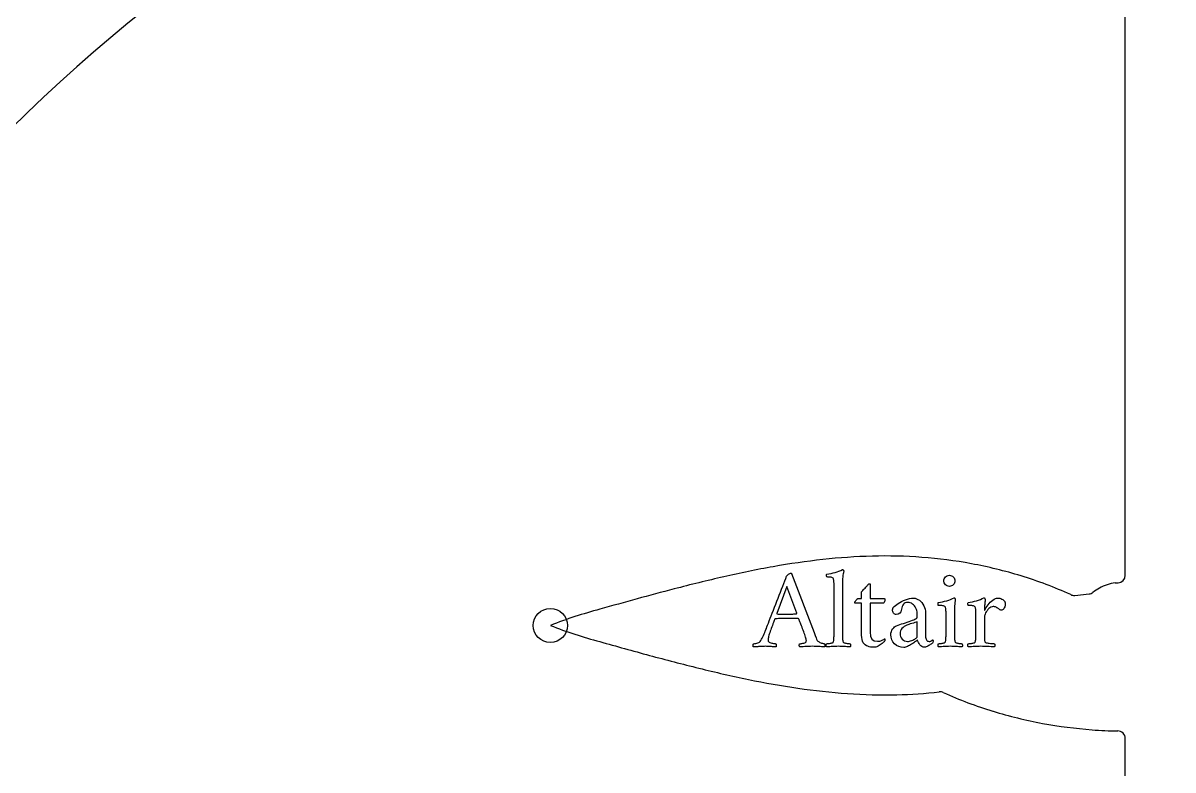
# Model space of a CAD drawing. Header units: millimetres. Extents: x -95 to 95, y -94 to 95.
# Drawn here: x -38.47 to -0.31, y 44.94 to 69.72 of the extents above; entities that cross this region are included whole.
import ezdxf

# ---------------------------------------------------------------- set-up
doc = ezdxf.new("R2010")
doc.units = ezdxf.units.MM
for name, color, linetype in [('CUT_INNER', 6, 'Continuous'), ('CUT_OUTER', 1, 'Continuous'), ('ENGRAVE', 7, 'Continuous'), ('TEXT', 5, 'Continuous')]:
    doc.layers.add(name, color=color, linetype=linetype)

msp = doc.modelspace()

# ---------------------------------------------------------------- linework, layer by layer
at = {"layer": 'CUT_INNER'}
for points in [[(-1.89, 51.402), (-1.89, 81.923)], [(-2.222, 51.146), (-2.124, 51.152)], [(-3.567, 50.735), (-3.091, 50.783)], [(-1.89, 30.365), (-1.89, 45.987)]]:
    msp.add_lwpolyline(points, dxfattribs=at)
for centre, radius, start, end in [((0, 27.004), 55.21, 92.2313, 191.3166), ((-9.195, 27.231), 24.843, 96.3093, 100.1412), ((-9.782, 32.514), 19.527, 91.4646, 96.3009), ((-9.86, 35.382), 16.659, 85.7895, 91.4474), ((-9.764, 36.762), 15.275, 79.549, 85.7682), ((-7.437, 17.401), 34.829, 100.1411, 102.9016), ((-9.665, 37.312), 14.716, 72.9472, 79.5389), ((-2.782, -2.953), 55.708, 102.8934, 104.6343), ((-9.343, 38.313), 13.665, 65.6123, 73.0068), ((-2.066, 49.737), 1.417, 96.3121, 118.8121), ((-2.14, 51.402), 0.25, 273.7474, 0), ((10.523, -53.993), 108.454, 104.62286, 105.97313), ((-3.593, 50.981), 0.247, 244.0147, 275.8549), ((-3.116, 51.032), 0.25, 275.7685, 307.4974), ((-2.111, 49.81), 1.331, 118.6308, 129.8042), ((-15.684, 36.34), 14.401, 104.6324, 111.5138), ((-15.687, 63.127), 14.392, 248.4851, 255.3655), ((14.153, 166.538), 122.019, 254.07625, 254.87799), ((1.942, 121.099), 74.967, 254.82795, 256.124), ((-5.66, 90.28), 43.225, 256.11, 258.3432), ((-8.525, 76.382), 29.035, 258.3392, 261.6318), ((-9.58, 69.227), 21.802, 261.6358, 265.9798), ((-9.859, 65.307), 17.872, 265.9927, 271.2634), ((-9.709, 60.983), 13.546, 271.033, 276.9912), ((-8.035, 47.291), 0.247, 64.0147, 95.8549), ((-2.285, 59.959), 13.665, 245.6123, 253.0068), ((-1.963, 60.961), 14.716, 252.9472, 259.5389), ((-1.864, 61.511), 15.275, 259.549, 265.7682), ((-2.111, 55.856), 9.619, 264.7534, 269.8282), ((-2.14, 45.987), 0.25, 360, 90.0443)]:
    msp.add_arc(centre, radius, start, end, dxfattribs=at)
at = {"layer": 'CUT_OUTER'}
msp.add_arc((0, 0), 94.5, 91.40671, 178.24265, dxfattribs=at)
at = {"layer": 'ENGRAVE'}
for centre, radius in [((0, 27.004), 62.336), ((-20.966, 49.737), 0.567)]:
    msp.add_circle(centre, radius, dxfattribs=at)
at = {"layer": 'TEXT'}
for points in [[(-11.553, 51.089), (-11.554, 51.111), (-11.554, 51.135), (-11.555, 51.16), (-11.555, 51.189), (-11.557, 51.216), (-11.561, 51.241), (-11.566, 51.262), (-11.572, 51.281), (-11.583, 51.3), (-11.6, 51.315), (-11.623, 51.326), (-11.653, 51.334), (-11.687, 51.339), (-11.722, 51.342), (-11.757, 51.344), (-11.794, 51.345), (-11.796, 51.348), (-11.798, 51.357), (-11.799, 51.371), (-11.8, 51.392), (-11.8, 51.413), (-11.799, 51.428), (-11.796, 51.438), (-11.791, 51.443), (-11.722, 51.452), (-11.653, 51.464), (-11.586, 51.479), (-11.52, 51.497), (-11.455, 51.518), (-11.392, 51.54), (-11.331, 51.564), (-11.271, 51.59), (-11.264, 51.588), (-11.257, 51.584), (-11.25, 51.578), (-11.243, 51.569), (-11.237, 51.559), (-11.233, 51.549), (-11.231, 51.539), (-11.23, 51.529), (-11.231, 51.524), (-11.235, 51.509), (-11.241, 51.483), (-11.251, 51.447), (-11.259, 51.401), (-11.266, 51.346), (-11.27, 51.282), (-11.271, 51.209), (-11.271, 49.462), (-11.271, 49.422), (-11.271, 49.383), (-11.27, 49.345), (-11.269, 49.308), (-11.268, 49.274), (-11.264, 49.243), (-11.259, 49.216), (-11.252, 49.191), (-11.246, 49.182), (-11.235, 49.174), (-11.219, 49.165), (-11.198, 49.158), (-11.174, 49.151), (-11.149, 49.145), (-11.123, 49.14), (-11.096, 49.137), (-11.071, 49.134), (-11.05, 49.133), (-11.032, 49.132), (-11.019, 49.131), (-11.014, 49.122), (-11.01, 49.111), (-11.007, 49.096), (-11.006, 49.078), (-11.006, 49.061), (-11.008, 49.047), (-11.012, 49.035), (-11.019, 49.026), (-11.074, 49.029), (-11.125, 49.033), (-11.174, 49.036), (-11.219, 49.039), (-11.263, 49.041), (-11.311, 49.043), (-11.361, 49.044), (-11.414, 49.045), (-11.466, 49.044), (-11.514, 49.043), (-11.561, 49.041), (-11.604, 49.039), (-11.649, 49.036), (-11.696, 49.033), (-11.747, 49.029), (-11.802, 49.026), (-11.809, 49.035), (-11.813, 49.047), (-11.815, 49.061), (-11.815, 49.078), (-11.814, 49.096), (-11.811, 49.111), (-11.807, 49.122), (-11.802, 49.131), (-11.789, 49.132), (-11.772, 49.133), (-11.751, 49.134), (-11.727, 49.137), (-11.701, 49.14), (-11.675, 49.145), (-11.65, 49.151), (-11.625, 49.158), (-11.603, 49.165), (-11.587, 49.174), (-11.577, 49.182), (-11.572, 49.191), (-11.566, 49.216), (-11.561, 49.243), (-11.557, 49.274), (-11.555, 49.308), (-11.555, 49.345), (-11.554, 49.383), (-11.554, 49.422), (-11.553, 49.462)], [(-13.835, 49.549), (-13.833, 49.555), (-13.826, 49.572), (-13.815, 49.601), (-13.799, 49.641), (-13.78, 49.692), (-13.757, 49.75), (-13.732, 49.817), (-13.703, 49.892), (-13.672, 49.973), (-13.639, 50.059), (-13.603, 50.149), (-13.566, 50.244), (-13.527, 50.341), (-13.488, 50.44), (-13.449, 50.541), (-13.41, 50.643), (-13.37, 50.744), (-13.332, 50.844), (-13.294, 50.941), (-13.257, 51.036), (-13.222, 51.127), (-13.188, 51.213), (-13.156, 51.293), (-13.127, 51.367), (-13.117, 51.383), (-13.103, 51.4), (-13.085, 51.417), (-13.061, 51.435), (-13.037, 51.452), (-13.017, 51.464), (-12.999, 51.471), (-12.984, 51.473), (-12.981, 51.473), (-12.978, 51.472), (-12.976, 51.472), (-12.975, 51.471), (-12.973, 51.47), (-12.971, 51.469), (-12.969, 51.467), (-12.965, 51.465), (-12.216, 49.5), (-12.179, 49.403), (-12.151, 49.331), (-12.132, 49.283), (-12.122, 49.259), (-12.11, 49.239), (-12.094, 49.221), (-12.074, 49.203), (-12.049, 49.188), (-12.021, 49.174), (-11.994, 49.162), (-11.967, 49.152), (-11.939, 49.144), (-11.915, 49.139), (-11.895, 49.135), (-11.88, 49.132), (-11.87, 49.131), (-11.863, 49.12), (-11.859, 49.107), (-11.858, 49.091), (-11.858, 49.073), (-11.86, 49.055), (-11.862, 49.041), (-11.864, 49.032), (-11.866, 49.026), (-11.919, 49.029), (-11.97, 49.033), (-12.017, 49.036), (-12.062, 49.039), (-12.107, 49.041), (-12.157, 49.043), (-12.211, 49.044), (-12.269, 49.045), (-12.33, 49.044), (-12.386, 49.043), (-12.437, 49.041), (-12.482, 49.039), (-12.527, 49.036), (-12.577, 49.033), (-12.633, 49.029), (-12.694, 49.026), (-12.701, 49.035), (-12.705, 49.047), (-12.707, 49.061), (-12.707, 49.078), (-12.706, 49.096), (-12.702, 49.111), (-12.697, 49.122), (-12.691, 49.131), (-12.671, 49.132), (-12.647, 49.135), (-12.618, 49.139), (-12.585, 49.144), (-12.552, 49.152), (-12.525, 49.16), (-12.503, 49.169), (-12.487, 49.18), (-12.481, 49.189), (-12.476, 49.201), (-12.473, 49.215), (-12.472, 49.233), (-12.474, 49.253), (-12.478, 49.279), (-12.486, 49.31), (-12.497, 49.348), (-12.51, 49.389), (-12.524, 49.434), (-12.541, 49.481), (-12.559, 49.53), (-12.578, 49.581), (-12.596, 49.63), (-12.615, 49.68), (-12.634, 49.728), (-12.652, 49.774), (-12.668, 49.815), (-12.683, 49.853), (-12.696, 49.886), (-12.707, 49.913), (-12.714, 49.933), (-12.719, 49.944), (-12.721, 49.948), (-12.721, 49.949), (-12.723, 49.95), (-12.725, 49.952), (-12.728, 49.956), (-12.732, 49.959), (-12.736, 49.961), (-12.739, 49.963), (-12.743, 49.963), (-12.773, 49.965), (-12.806, 49.966), (-12.843, 49.967), (-12.883, 49.967), (-12.923, 49.967), (-12.963, 49.967), (-13, 49.967), (-13.037, 49.967), (-13.046, 49.967), (-13.056, 49.967), (-13.065, 49.967), (-13.075, 49.967), (-13.084, 49.967), (-13.092, 49.967), (-13.101, 49.967), (-13.108, 49.967), (-13.163, 49.967), (-13.213, 49.967), (-13.259, 49.966), (-13.3, 49.965), (-13.343, 49.964), (-13.391, 49.962), (-13.444, 49.959), (-13.504, 49.956), (-13.506, 49.955), (-13.508, 49.954), (-13.511, 49.953), (-13.515, 49.95), (-13.518, 49.948), (-13.521, 49.946), (-13.522, 49.945), (-13.523, 49.944), (-13.524, 49.94), (-13.53, 49.926), (-13.538, 49.902), (-13.551, 49.869), (-13.566, 49.83), (-13.582, 49.787), (-13.6, 49.74), (-13.618, 49.69), (-13.638, 49.639), (-13.656, 49.59), (-13.672, 49.542), (-13.688, 49.496), (-13.704, 49.451), (-13.716, 49.41), (-13.725, 49.372), (-13.732, 49.338), (-13.736, 49.308), (-13.739, 49.281), (-13.74, 49.257), (-13.741, 49.237), (-13.737, 49.217), (-13.726, 49.199), (-13.708, 49.184), (-13.682, 49.171), (-13.653, 49.16), (-13.623, 49.151), (-13.593, 49.144), (-13.562, 49.139), (-13.534, 49.135), (-13.512, 49.133), (-13.495, 49.132), (-13.485, 49.131), (-13.481, 49.125), (-13.478, 49.116), (-13.476, 49.102), (-13.474, 49.084), (-13.472, 49.066), (-13.473, 49.05), (-13.474, 49.036), (-13.477, 49.026), (-13.512, 49.028), (-13.544, 49.03), (-13.573, 49.031), (-13.6, 49.033), (-13.625, 49.035), (-13.65, 49.037), (-13.676, 49.039), (-13.701, 49.041), (-13.729, 49.042), (-13.76, 49.044), (-13.796, 49.044), (-13.835, 49.045), (-13.875, 49.044), (-13.911, 49.044), (-13.944, 49.042), (-13.974, 49.041), (-14.002, 49.039), (-14.031, 49.037), (-14.059, 49.035), (-14.087, 49.033), (-14.117, 49.031), (-14.151, 49.03), (-14.189, 49.028), (-14.23, 49.026), (-14.234, 49.032), (-14.236, 49.041), (-14.237, 49.055), (-14.238, 49.073), (-14.237, 49.091), (-14.236, 49.107), (-14.234, 49.12), (-14.23, 49.131), (-14.21, 49.132), (-14.185, 49.135), (-14.153, 49.141), (-14.116, 49.148), (-14.078, 49.158), (-14.048, 49.17), (-14.025, 49.185), (-14.008, 49.203), (-13.981, 49.24), (-13.956, 49.279), (-13.933, 49.32), (-13.912, 49.363), (-13.893, 49.408), (-13.873, 49.454), (-13.854, 49.501), (-13.835, 49.549)], [(-7.909, 51.217), (-7.906, 51.253), (-7.896, 51.287), (-7.879, 51.318), (-7.855, 51.347), (-7.826, 51.371), (-7.795, 51.388), (-7.761, 51.398), (-7.725, 51.401), (-7.688, 51.398), (-7.655, 51.388), (-7.623, 51.371), (-7.595, 51.347), (-7.571, 51.318), (-7.554, 51.287), (-7.544, 51.253), (-7.54, 51.217), (-7.544, 51.181), (-7.554, 51.147), (-7.571, 51.116), (-7.595, 51.087), (-7.623, 51.063), (-7.655, 51.046), (-7.688, 51.036), (-7.725, 51.032), (-7.761, 51.036), (-7.795, 51.046), (-7.826, 51.063), (-7.855, 51.087), (-7.879, 51.116), (-7.896, 51.147), (-7.906, 51.181), (-7.909, 51.217)], [(-13.116, 51.029), (-13.451, 50.133), (-13.451, 50.132), (-13.45, 50.131), (-13.45, 50.128), (-13.449, 50.125), (-13.448, 50.122), (-13.447, 50.119), (-13.445, 50.118), (-13.444, 50.118), (-13.406, 50.116), (-13.365, 50.114), (-13.32, 50.113), (-13.272, 50.112), (-13.225, 50.111), (-13.182, 50.111), (-13.145, 50.11), (-13.112, 50.11), (-13.07, 50.11), (-13.03, 50.111), (-12.992, 50.112), (-12.956, 50.114), (-12.92, 50.116), (-12.883, 50.118), (-12.844, 50.119), (-12.803, 50.121), (-12.8, 50.122), (-12.797, 50.124), (-12.795, 50.127), (-12.794, 50.131), (-12.793, 50.135), (-12.793, 50.138), (-12.792, 50.14), (-12.792, 50.14)], [(-10.356, 50.626), (-9.882, 50.626), (-9.874, 50.623), (-9.868, 50.615), (-9.864, 50.602), (-9.863, 50.584), (-9.867, 50.556), (-9.876, 50.529), (-9.893, 50.502), (-9.916, 50.475), (-10.356, 50.475), (-10.356, 49.511), (-10.341, 49.38), (-10.295, 49.286), (-10.219, 49.229), (-10.112, 49.21), (-10.071, 49.212), (-10.033, 49.219), (-9.996, 49.229), (-9.961, 49.244), (-9.93, 49.26), (-9.905, 49.273), (-9.887, 49.284), (-9.874, 49.293), (-9.87, 49.29), (-9.866, 49.286), (-9.864, 49.279), (-9.863, 49.27), (-9.864, 49.251), (-9.867, 49.236), (-9.872, 49.223), (-9.878, 49.214), (-9.893, 49.198), (-9.912, 49.179), (-9.934, 49.158), (-9.959, 49.135), (-9.988, 49.111), (-10.019, 49.089), (-10.053, 49.068), (-10.089, 49.048), (-10.128, 49.032), (-10.168, 49.02), (-10.21, 49.013), (-10.255, 49.011), (-10.301, 49.013), (-10.347, 49.019), (-10.393, 49.03), (-10.437, 49.045), (-10.479, 49.065), (-10.518, 49.092), (-10.552, 49.125), (-10.582, 49.165), (-10.607, 49.213), (-10.625, 49.27), (-10.635, 49.335), (-10.639, 49.41), (-10.639, 50.475), (-10.853, 50.475), (-10.857, 50.476), (-10.86, 50.478), (-10.863, 50.483), (-10.865, 50.488), (-10.866, 50.495), (-10.867, 50.5), (-10.868, 50.505), (-10.868, 50.509), (-10.867, 50.514), (-10.863, 50.522), (-10.856, 50.532), (-10.846, 50.545), (-10.834, 50.559), (-10.823, 50.573), (-10.811, 50.586), (-10.799, 50.599), (-10.788, 50.611), (-10.78, 50.619), (-10.776, 50.624), (-10.774, 50.626), (-10.639, 50.626), (-10.639, 50.855), (-10.619, 50.877), (-10.598, 50.9), (-10.575, 50.925), (-10.55, 50.952), (-10.525, 50.978), (-10.502, 51.004), (-10.479, 51.029), (-10.458, 51.053), (-10.44, 51.074), (-10.426, 51.089), (-10.417, 51.099), (-10.413, 51.104), (-10.405, 51.111), (-10.396, 51.115), (-10.387, 51.118), (-10.377, 51.119), (-10.368, 51.118), (-10.361, 51.116), (-10.358, 51.113), (-10.356, 51.108)], [(-8.918, 50.641), (-8.866, 50.637), (-8.816, 50.624), (-8.768, 50.603), (-8.721, 50.573), (-8.677, 50.536), (-8.637, 50.494), (-8.602, 50.446), (-8.572, 50.392), (-8.547, 50.334), (-8.53, 50.272), (-8.519, 50.206), (-8.515, 50.136), (-8.515, 49.38), (-8.514, 49.345), (-8.509, 49.313), (-8.501, 49.284), (-8.489, 49.257), (-8.474, 49.235), (-8.454, 49.219), (-8.43, 49.21), (-8.402, 49.206), (-8.377, 49.208), (-8.355, 49.212), (-8.336, 49.219), (-8.32, 49.229), (-8.306, 49.239), (-8.295, 49.247), (-8.287, 49.252), (-8.282, 49.255), (-8.278, 49.255), (-8.275, 49.253), (-8.273, 49.249), (-8.271, 49.244), (-8.269, 49.239), (-8.268, 49.234), (-8.267, 49.229), (-8.267, 49.225), (-8.268, 49.205), (-8.272, 49.187), (-8.277, 49.17), (-8.286, 49.154), (-8.299, 49.143), (-8.315, 49.131), (-8.335, 49.117), (-8.359, 49.101), (-8.385, 49.085), (-8.411, 49.069), (-8.438, 49.054), (-8.465, 49.041), (-8.491, 49.029), (-8.516, 49.021), (-8.539, 49.016), (-8.561, 49.014), (-8.599, 49.019), (-8.635, 49.034), (-8.67, 49.059), (-8.702, 49.094), (-8.73, 49.133), (-8.753, 49.174), (-8.771, 49.214), (-8.783, 49.255), (-8.793, 49.246), (-8.808, 49.234), (-8.828, 49.218), (-8.852, 49.199), (-8.881, 49.178), (-8.911, 49.157), (-8.944, 49.136), (-8.979, 49.114), (-9.014, 49.093), (-9.05, 49.074), (-9.085, 49.056), (-9.12, 49.039), (-9.153, 49.025), (-9.184, 49.015), (-9.213, 49.009), (-9.238, 49.007), (-9.325, 49.015), (-9.405, 49.038), (-9.477, 49.076), (-9.543, 49.129), (-9.598, 49.194), (-9.636, 49.265), (-9.66, 49.344), (-9.667, 49.429), (-9.664, 49.483), (-9.652, 49.534), (-9.633, 49.58), (-9.605, 49.623), (-9.574, 49.659), (-9.544, 49.689), (-9.513, 49.711), (-9.483, 49.726), (-9.429, 49.745), (-9.371, 49.765), (-9.311, 49.786), (-9.248, 49.807), (-9.184, 49.828), (-9.122, 49.85), (-9.062, 49.871), (-9.005, 49.892), (-8.952, 49.911), (-8.907, 49.928), (-8.869, 49.943), (-8.839, 49.956), (-8.825, 49.962), (-8.815, 49.968), (-8.807, 49.976), (-8.802, 49.984), (-8.798, 49.994), (-8.796, 50.009), (-8.794, 50.027), (-8.794, 50.05), (-8.794, 50.148), (-8.797, 50.189), (-8.804, 50.23), (-8.817, 50.271), (-8.835, 50.312), (-8.858, 50.35), (-8.884, 50.386), (-8.915, 50.418), (-8.948, 50.447), (-8.985, 50.471), (-9.025, 50.488), (-9.066, 50.498), (-9.11, 50.502), (-9.154, 50.498), (-9.192, 50.486), (-9.224, 50.468), (-9.249, 50.441), (-9.271, 50.408), (-9.288, 50.369), (-9.303, 50.324), (-9.313, 50.272), (-9.337, 50.194), (-9.374, 50.139), (-9.424, 50.106), (-9.487, 50.095), (-9.515, 50.098), (-9.54, 50.107), (-9.561, 50.123), (-9.579, 50.144), (-9.593, 50.169), (-9.603, 50.195), (-9.609, 50.222), (-9.611, 50.249), (-9.611, 50.256), (-9.609, 50.266), (-9.607, 50.278), (-9.603, 50.293), (-9.599, 50.308), (-9.595, 50.32), (-9.59, 50.331), (-9.585, 50.34), (-9.553, 50.367), (-9.516, 50.397), (-9.472, 50.429), (-9.423, 50.464), (-9.368, 50.498), (-9.31, 50.531), (-9.249, 50.561), (-9.184, 50.588), (-9.117, 50.611), (-9.05, 50.628), (-8.984, 50.638), (-8.918, 50.641)], [(-7.555, 49.462), (-7.555, 49.422), (-7.555, 49.383), (-7.554, 49.345), (-7.553, 49.308), (-7.552, 49.274), (-7.548, 49.243), (-7.543, 49.216), (-7.537, 49.191), (-7.53, 49.182), (-7.519, 49.174), (-7.503, 49.165), (-7.482, 49.158), (-7.458, 49.151), (-7.434, 49.145), (-7.408, 49.14), (-7.382, 49.137), (-7.358, 49.134), (-7.337, 49.133), (-7.32, 49.132), (-7.307, 49.131), (-7.302, 49.122), (-7.298, 49.111), (-7.295, 49.096), (-7.294, 49.078), (-7.294, 49.061), (-7.296, 49.047), (-7.3, 49.035), (-7.307, 49.026), (-7.362, 49.029), (-7.413, 49.033), (-7.46, 49.036), (-7.505, 49.039), (-7.548, 49.041), (-7.595, 49.043), (-7.645, 49.044), (-7.698, 49.045), (-7.75, 49.044), (-7.799, 49.043), (-7.846, 49.041), (-7.89, 49.039), (-7.935, 49.036), (-7.984, 49.033), (-8.035, 49.029), (-8.09, 49.026), (-8.096, 49.035), (-8.101, 49.047), (-8.103, 49.061), (-8.103, 49.078), (-8.102, 49.096), (-8.099, 49.111), (-8.095, 49.122), (-8.09, 49.131), (-8.077, 49.132), (-8.059, 49.133), (-8.038, 49.134), (-8.013, 49.137), (-7.986, 49.14), (-7.96, 49.145), (-7.934, 49.151), (-7.909, 49.158), (-7.888, 49.165), (-7.872, 49.174), (-7.861, 49.182), (-7.857, 49.191), (-7.85, 49.216), (-7.845, 49.243), (-7.841, 49.274), (-7.84, 49.308), (-7.839, 49.345), (-7.838, 49.383), (-7.838, 49.422), (-7.838, 49.462), (-7.838, 50.148), (-7.838, 50.168), (-7.838, 50.191), (-7.839, 50.217), (-7.84, 50.246), (-7.841, 50.274), (-7.845, 50.299), (-7.85, 50.321), (-7.857, 50.34), (-7.865, 50.355), (-7.878, 50.368), (-7.897, 50.379), (-7.921, 50.387), (-7.947, 50.393), (-7.973, 50.397), (-8, 50.4), (-8.026, 50.402), (-8.05, 50.403), (-8.069, 50.403), (-8.084, 50.404), (-8.094, 50.404), (-8.096, 50.409), (-8.098, 50.419), (-8.099, 50.432), (-8.101, 50.449), (-8.102, 50.466), (-8.101, 50.481), (-8.098, 50.493), (-8.094, 50.502), (-8.023, 50.512), (-7.953, 50.525), (-7.883, 50.54), (-7.815, 50.558), (-7.749, 50.578), (-7.686, 50.601), (-7.627, 50.627), (-7.57, 50.656), (-7.563, 50.654), (-7.556, 50.65), (-7.549, 50.643), (-7.542, 50.633), (-7.536, 50.623), (-7.532, 50.613), (-7.53, 50.604), (-7.529, 50.596), (-7.529, 50.587), (-7.531, 50.574), (-7.533, 50.556), (-7.537, 50.532), (-7.54, 50.505), (-7.544, 50.479), (-7.547, 50.453), (-7.55, 50.426), (-7.552, 50.402), (-7.554, 50.382), (-7.555, 50.366), (-7.555, 50.355)], [(-6.117, 50.645), (-6.082, 50.643), (-6.048, 50.637), (-6.014, 50.627), (-5.982, 50.613), (-5.952, 50.596), (-5.927, 50.577), (-5.907, 50.557), (-5.891, 50.535), (-5.888, 50.527), (-5.885, 50.518), (-5.882, 50.507), (-5.88, 50.494), (-5.878, 50.481), (-5.877, 50.467), (-5.877, 50.452), (-5.876, 50.438), (-5.879, 50.39), (-5.888, 50.35), (-5.903, 50.317), (-5.923, 50.291), (-5.946, 50.271), (-5.966, 50.257), (-5.984, 50.248), (-6, 50.246), (-6.019, 50.247), (-6.037, 50.252), (-6.055, 50.26), (-6.072, 50.272), (-6.089, 50.285), (-6.105, 50.296), (-6.121, 50.307), (-6.136, 50.317), (-6.149, 50.326), (-6.163, 50.334), (-6.177, 50.342), (-6.191, 50.349), (-6.206, 50.355), (-6.225, 50.359), (-6.247, 50.361), (-6.272, 50.362), (-6.31, 50.358), (-6.347, 50.346), (-6.383, 50.325), (-6.417, 50.296), (-6.448, 50.263), (-6.476, 50.227), (-6.502, 50.19), (-6.524, 50.151), (-6.542, 50.114), (-6.555, 50.082), (-6.563, 50.054), (-6.565, 50.031), (-6.565, 49.462), (-6.565, 49.422), (-6.565, 49.383), (-6.564, 49.345), (-6.563, 49.308), (-6.562, 49.274), (-6.558, 49.243), (-6.553, 49.216), (-6.546, 49.191), (-6.539, 49.182), (-6.524, 49.174), (-6.501, 49.165), (-6.471, 49.158), (-6.437, 49.151), (-6.402, 49.145), (-6.365, 49.14), (-6.328, 49.137), (-6.294, 49.134), (-6.266, 49.133), (-6.245, 49.132), (-6.23, 49.131), (-6.225, 49.122), (-6.221, 49.111), (-6.218, 49.096), (-6.217, 49.078), (-6.217, 49.061), (-6.219, 49.047), (-6.224, 49.035), (-6.23, 49.026), (-6.287, 49.029), (-6.344, 49.033), (-6.402, 49.036), (-6.46, 49.039), (-6.518, 49.041), (-6.575, 49.043), (-6.631, 49.044), (-6.686, 49.045), (-6.738, 49.044), (-6.789, 49.043), (-6.84, 49.041), (-6.889, 49.039), (-6.939, 49.036), (-6.991, 49.033), (-7.044, 49.029), (-7.1, 49.026), (-7.106, 49.035), (-7.111, 49.047), (-7.113, 49.061), (-7.113, 49.078), (-7.112, 49.096), (-7.109, 49.111), (-7.105, 49.122), (-7.1, 49.131), (-7.087, 49.132), (-7.069, 49.133), (-7.048, 49.134), (-7.023, 49.137), (-6.996, 49.14), (-6.97, 49.145), (-6.944, 49.151), (-6.919, 49.158), (-6.897, 49.165), (-6.881, 49.174), (-6.871, 49.182), (-6.866, 49.191), (-6.86, 49.216), (-6.855, 49.243), (-6.851, 49.274), (-6.849, 49.308), (-6.849, 49.345), (-6.848, 49.383), (-6.848, 49.422), (-6.848, 49.462), (-6.848, 50.148), (-6.848, 50.168), (-6.848, 50.191), (-6.849, 50.217), (-6.849, 50.246), (-6.851, 50.274), (-6.855, 50.299), (-6.86, 50.321), (-6.866, 50.34), (-6.875, 50.355), (-6.888, 50.368), (-6.907, 50.379), (-6.93, 50.387), (-6.957, 50.393), (-6.983, 50.397), (-7.01, 50.4), (-7.036, 50.402), (-7.06, 50.403), (-7.079, 50.403), (-7.094, 50.404), (-7.104, 50.404), (-7.106, 50.409), (-7.107, 50.419), (-7.109, 50.432), (-7.111, 50.449), (-7.112, 50.466), (-7.111, 50.481), (-7.108, 50.493), (-7.104, 50.502), (-7.032, 50.512), (-6.962, 50.525), (-6.893, 50.54), (-6.825, 50.558), (-6.759, 50.578), (-6.696, 50.601), (-6.636, 50.627), (-6.58, 50.656), (-6.573, 50.654), (-6.566, 50.65), (-6.559, 50.643), (-6.552, 50.633), (-6.546, 50.623), (-6.542, 50.613), (-6.54, 50.604), (-6.539, 50.596), (-6.539, 50.586), (-6.541, 50.568), (-6.543, 50.543), (-6.546, 50.509), (-6.55, 50.471), (-6.553, 50.433), (-6.557, 50.395), (-6.56, 50.357), (-6.562, 50.322), (-6.564, 50.293), (-6.565, 50.272), (-6.565, 50.257), (-6.565, 50.252), (-6.564, 50.248), (-6.562, 50.246), (-6.56, 50.246), (-6.557, 50.246), (-6.554, 50.246), (-6.552, 50.248), (-6.55, 50.249), (-6.529, 50.29), (-6.505, 50.332), (-6.476, 50.375), (-6.443, 50.421), (-6.407, 50.465), (-6.369, 50.506), (-6.329, 50.544), (-6.287, 50.579), (-6.244, 50.608), (-6.201, 50.628), (-6.159, 50.641), (-6.117, 50.645)], [(-9.114, 49.206), (-9.081, 49.208), (-9.047, 49.214), (-9.012, 49.223), (-8.975, 49.237), (-8.938, 49.252), (-8.905, 49.268), (-8.874, 49.285), (-8.847, 49.303), (-8.824, 49.319), (-8.807, 49.334), (-8.797, 49.347), (-8.794, 49.357), (-8.794, 49.858), (-8.832, 49.846), (-8.875, 49.832), (-8.922, 49.818), (-8.975, 49.801), (-9.026, 49.785), (-9.07, 49.771), (-9.107, 49.759), (-9.137, 49.749), (-9.183, 49.728), (-9.226, 49.703), (-9.264, 49.673), (-9.299, 49.639), (-9.326, 49.602), (-9.347, 49.559), (-9.358, 49.513), (-9.363, 49.462), (-9.358, 49.413), (-9.345, 49.367), (-9.322, 49.324), (-9.291, 49.284), (-9.253, 49.25), (-9.211, 49.226), (-9.165, 49.211), (-9.114, 49.206)]]:
    msp.add_lwpolyline(points, close=True, dxfattribs=at)

doc.saveas('drawing.dxf')
